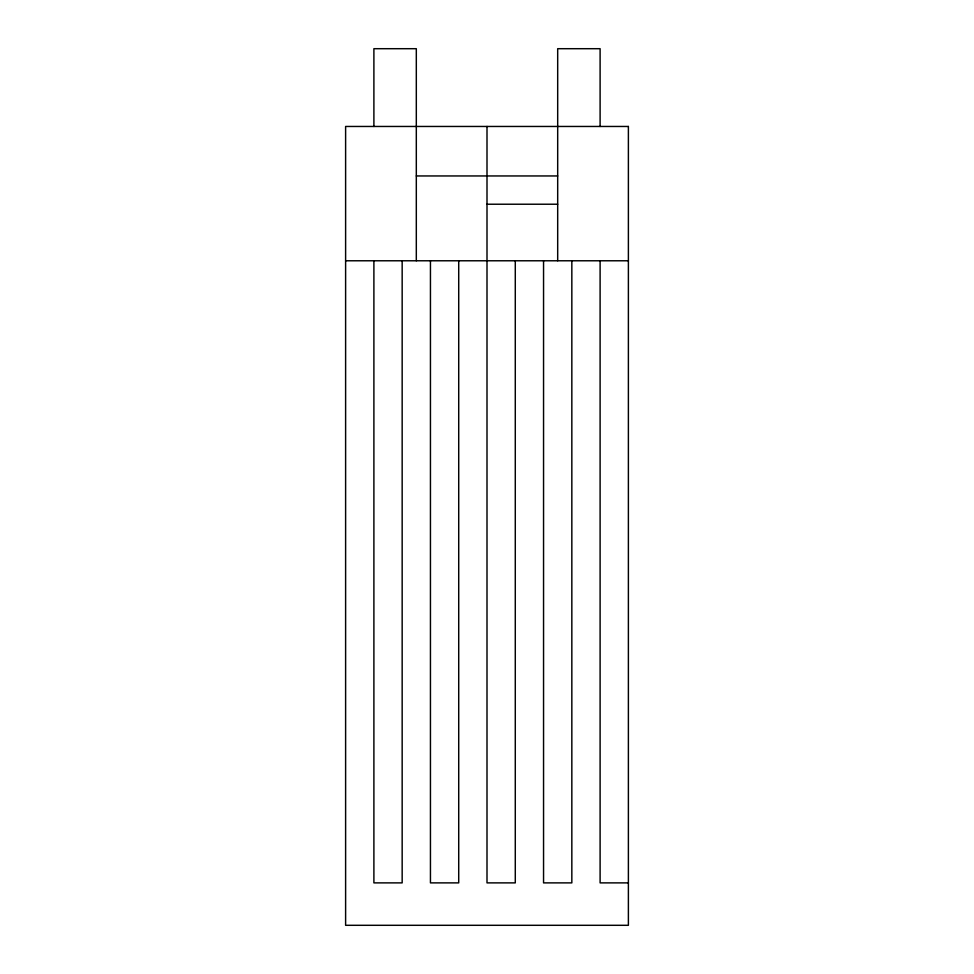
<?xml version="1.0" encoding="UTF-8"?>
<svg xmlns="http://www.w3.org/2000/svg" width="974" height="974" viewBox="0 0 974 974"><rect width="100%" height="100%" fill="white"/><g stroke="black" fill="none" stroke-linecap="round" stroke-linejoin="round"><path stroke-width="1.46" d="M416.312 175.953L557.688 175.953M487 204.223L557.688 204.223M345.612 260.776L628.388 260.776M628.388 882.882L600.106 882.882L600.106 260.776M600.106 126.462L600.106 48.7L557.688 48.7L557.688 260.776M571.835 260.776L571.835 882.882L543.553 882.882L543.553 260.776M515.283 260.776L515.283 882.882L487 882.882L487 126.462M458.717 260.776L458.717 882.882L430.447 882.882L430.447 260.776M416.312 260.776L416.312 48.7L373.894 48.7L373.894 126.462M402.165 260.776L402.165 882.882L373.894 882.882L373.894 260.776M628.388 126.462L345.612 126.462L345.612 925.3L628.388 925.3L628.388 126.462"/></g></svg>
